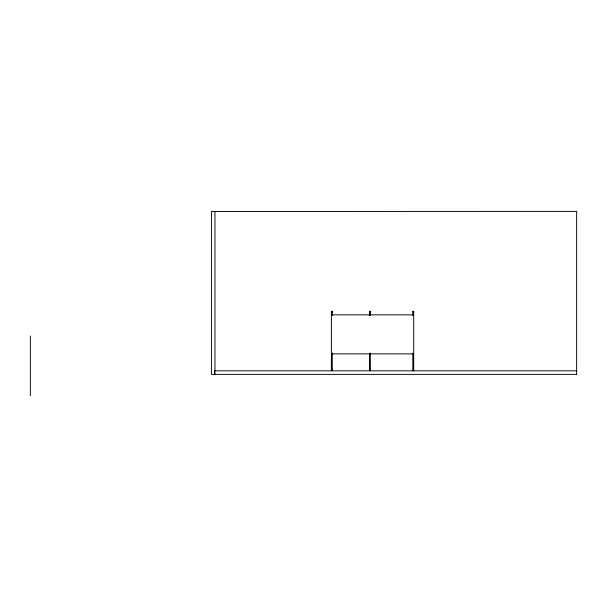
<?xml version="1.0" encoding="UTF-8"?>
<svg xmlns="http://www.w3.org/2000/svg" width="607" height="607" viewBox="0 0 607 607"><rect width="100%" height="100%" fill="white"/><g stroke="black" fill="none" stroke-linecap="round" stroke-linejoin="round"><path stroke-width="0.91" d="M331.376 311.983L332.257 311.983M369.443 311.983L370.331 311.983M412.828 311.983L413.708 311.983M331.376 314.843L413.708 314.843M331.376 353.881L413.708 353.881M331.376 369.344L332.257 369.344M369.443 369.344L370.331 369.344M331.376 369.86L332.257 369.86M369.443 369.86L370.331 369.86M331.376 370.073L332.257 370.073M369.443 370.073L370.331 370.073M412.828 370.073L413.708 370.073M331.376 370.49L332.257 370.49M369.443 370.49L370.331 370.49M412.828 370.49L413.708 370.49M576.65 370.839L214.506 370.839L214.506 374.382M576.65 374.382L211.426 374.382L211.426 211.479L576.65 211.403L576.65 374.436M413.708 311.171L413.708 370.809M412.828 311.171L412.828 315.473M412.828 353.122L412.828 370.809M370.331 311.171L370.331 315.473M370.331 353.122L370.331 370.809M369.443 311.171L369.443 315.473M369.443 353.122L369.443 370.809M332.257 311.171L332.257 315.473M332.257 353.122L332.257 370.809M331.376 311.171L331.376 370.809M214.961 211.479L214.961 374.382M30.35 335.959L30.35 395.597"/></g></svg>
